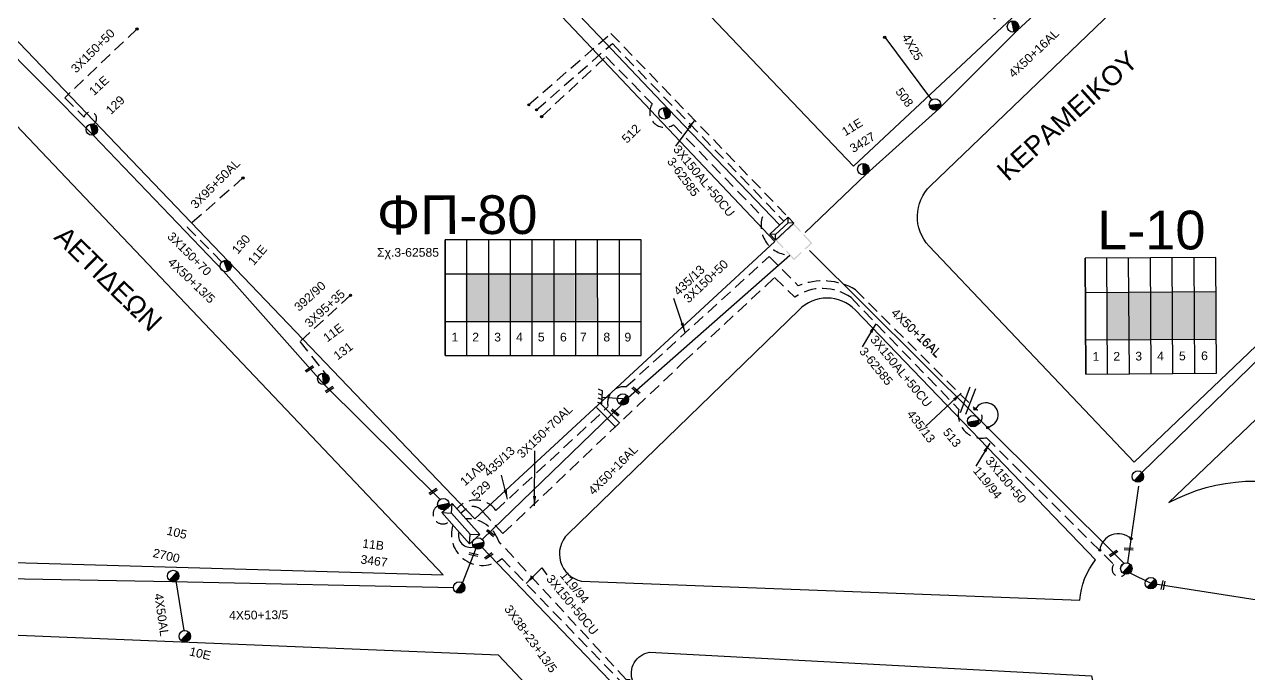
# Model space of a CAD drawing. Header units: millimetres. Extents: x 745 to 5694, y 762 to 3401.
# Drawn here: x 2585.5 to 2838.3, y 1580.3 to 1714.3 of the extents above; entities that cross this region are included whole.
import ezdxf
from ezdxf.enums import TextEntityAlignment as Align

# ---------------------------------------------------------------- set-up
doc = ezdxf.new("R2010")
doc.units = ezdxf.units.MM
doc.linetypes.add('DASHED', pattern=[19.05, 12.7, -6.35])
for name, color, linetype in [('Άγνωστα', 7, 'Continuous'), ('Ασφαλειοκιβώτια Χ.Τ 6 αναχωρήσεων', 7, 'Continuous'), ('Ασφαλειοκιβώτια Χ.Τ 9 αναχωρήσεων', 7, 'Continuous'), ('Γείωση', 7, 'Continuous'), ('Γυμνά εναέρια ΧΤ και ΦΟΠ (3Φ)   4x50+16AL', 7, 'Continuous'), ('Εναέρια παροχή ΧΤ 4x25', 7, 'SYN_LINE'), ('Επιγραφές - Σχήματα', 7, 'Continuous'), ('Καλώδια ΧΤ   3x150+50CU', 7, 'DASHED'), ('Καλώδια ΧΤ   3x150+70AL', 7, 'DASHED'), ('Καλώδια ΧΤ   3x150AL+50CU', 7, 'DASHED'), ('Μηχανική τομή', 7, 'Continuous'), ('Στύλος ΦΜ', 7, 'Continuous'), ('Στύλος ΦΜ @ 1', 7, 'Continuous'), ('Συνδέσεις', 7, 'Continuous'), ('Τομή', 7, 'Continuous'), ('Υποσταθμός εναέριος 2 στύλων', 7, 'Continuous'), ('Υποσταθμός πόλεως', 7, 'Continuous'), ('Υπόβαθρο ΔΕΗ', 7, 'Continuous'), ('Υπόγεια καλώδια Παροχών ΧΤ   4x50AL', 7, 'DASHED')]:
    doc.layers.add(name, color=color, linetype=linetype)
doc.styles.add('arial', font='arial.ttf')
doc.styles.get("Standard").update_dxf_attribs({"font": 'arial.ttf'})
doc.linetypes.add('SYN_LINE', pattern='A,0.5,-0.0001,["/\\/\\/\\/",Standard,S=0.1,R=0,X=0,Y=-0.05],-0.25', length=0.7501)
doc.dimstyles.new('ISO-25', dxfattribs={"dimtxt": 2.5, "dimasz": 2.5, "dimexe": 1.25, "dimexo": 0.625, "dimtad": 1, "dimtxsty": 'Standard', "dimcen": 2.5, "dimadec": 0, "dimazin": 0, "dimtfac": 1, "dimtmove": 0, "dimatfit": 3, "dimfxl": 1, "dimarcsym": 0})

# ---------------------------------------------------------------- blocks, each defined once
blk = doc.blocks.new('ΥΠΑΡΧΩΝ ΤΣΙΜΕΝΤΕΝΙΟΣ ΣΤΥΛΟΣ')
at = {"layer": 'Στύλος ΦΜ'}
blk.add_hatch(color=256, dxfattribs=at).paths.add_polyline_path([(-1.29, -2.28, 0.574793), (2.62, 0, 0.268822), (1.3, 2.27)])
blk.add_line((-1.29, -2.28), (1.3, 2.27), dxfattribs=at)
blk.add_circle((0, 0), 2.62, dxfattribs=at)
at = {"layer": 'Στύλος ΦΜ', "flags": 4}
for tag, p in [('ΑΡΙΘΜΟΣ', (-4.68, 8.05)), ('ΤΥΠΟΣ', (-4.91, 3.03))]:
    blk.add_attdef(tag, p, '', height=4, dxfattribs=at)
blk = doc.blocks.new('ΑΣΦΑΛΕΙΟΚΙΒΩΤΙΟ ΥΠΟΣΤΑΘΜΟΥ 9 ΑΝΑΧΩΡΗΣΕΩΝ')
at = {"layer": 'Ασφαλειοκιβώτια Χ.Τ 9 αναχωρήσεων', "ltscale": 40}
for p, q in [((-23.8, 40.36), (24.02, 40.36)), ((-9.72, 40.36), (-9.72, -40.64)), ((9.94, 40.36), (9.94, -40.64)), ((-23.8, 31.36), (24.02, 31.36)), ((-23.8, 22.36), (24.02, 22.36)), ((-23.8, 13.36), (24.02, 13.36)), ((-23.8, 4.36), (24.02, 4.36)), ((-23.8, -4.64), (24.02, -4.64)), ((-23.8, -13.64), (24.02, -13.64)), ((-23.8, -22.64), (24.02, -22.64)), ((-23.8, -31.64), (24.02, -31.64))]:
    blk.add_line(p, q, dxfattribs=at)
at = {"layer": 'Ασφαλειοκιβώτια Χ.Τ 9 αναχωρήσεων'}
blk.add_lwpolyline([(-23.8, -40.64), (24.02, -40.64), (24.02, 40.36), (-23.8, 40.36)], close=True, dxfattribs=at)
for s, p in [('1', (-17.96, 37.74)), ('2', (-17.96, 29.17)), ('3', (-17.96, 20.09)), ('4', (-17.96, 11.07)), ('5', (-17.96, 2.06)), ('6', (-17.96, -7.08)), ('7', (-17.96, -15.32)), ('8', (-17.96, -25)), ('9', (-17.96, -33.7))]:
    blk.add_text(s, height=3.6, rotation=270, dxfattribs=at).set_placement(p)
at = {"layer": 'Ασφαλειοκιβώτια Χ.Τ 9 αναχωρήσεων', "ltscale": 40}
for tag, height, p in [('ΟΝΟΜΑ', 5, (-0.16, 44.31)), ('ΚΕΙΜΕΝΟ 1', 2, (17.06, 35.59)), ('ΚΕΙΜΕΝΟ 2', 2, (17.06, 26.88)), ('ΚΕΙΜΕΝΟ 3', 2, (17.06, 17.69)), ('ΚΕΙΜΕΝΟ 4', 2, (17.06, 8.71)), ('ΚΕΙΜΕΝΟ 5', 2, (17.06, -0.13)), ('ΚΕΙΜΕΝΟ 6', 2, (17.06, -9.05)), ('ΚΕΙΜΕΝΟ 7', 2, (17.06, -18.13)), ('ΚΕΙΜΕΝΟ 8', 2, (17.06, -26.85)), ('ΚΕΙΜΕΝΟ 9', 2, (17.06, -35.99)), ('ΣΧ', 2, (-0.1, -42.64))]:
    blk.add_attdef(tag, text='', height=height, dxfattribs=at).set_placement(p, align=Align.MIDDLE_CENTER)
blk = doc.blocks.new('ΥΠΟΣΤΑΘΜΟΣ ΕΝΑΕΡΙΟΣ ΕΠΙ 2 ΣΤΥΛΩΝ')
at = {"layer": 'Υποσταθμός εναέριος 2 στύλων', "linetype": 'Continuous'}
for points in [[(-11.97, -2.11, 0.574793), (-8.45, -0.07, 0.268822), (-9.64, 1.98)], [(9.68, -2.15, 0.574793), (13.19, -0.1, 0.268822), (12.01, 1.95)]]:
    blk.add_hatch(color=256, dxfattribs=at).paths.add_polyline_path(points)
for p, q in [((-11.97, -2.11), (-9.64, 1.98)), ((9.68, -2.15), (12.01, 1.95))]:
    blk.add_line(p, q, dxfattribs=at)
for centre in [(-10.81, -0.07), (10.84, -0.1)]:
    blk.add_circle(centre, 2.36, dxfattribs=at)
at = {"layer": 'Υποσταθμός πόλεως', "linetype": 'Continuous', "ltscale": 40}
blk.add_lwpolyline([(-8.57, 2.82), (8.57, 2.82), (8.57, -2.82), (-8.57, -2.82)], close=True, dxfattribs=at)
for points in [[(-5.75, 0), (-8.57, 2.82)], [(-8.57, -2.82), (-5.75, 0)], [(-5.75, 0), (5.75, 0)], [(5.75, 0), (8.57, 2.82)], [(8.57, -2.82), (5.75, 0)]]:
    blk.add_lwpolyline(points, dxfattribs=at)
at = {"layer": 'Υποσταθμός εναέριος 2 στύλων', "ltscale": 40, "flags": 1}
for tag, p in [('ΜΕΤΑΣΧΗΜΑΤΙΣΜΟΣ', (14.09, 2.51)), ('ΙΣΧΥΣ', (14.07, -0.28)), ('ΑΡΙΘΜΟΣ', (14.19, -3))]:
    blk.add_attdef(tag, p, '', height=1.8, dxfattribs=at)
blk = doc.blocks.new('ΓΕΙΩΣΗ')
at = {"layer": 'Γείωση', "ltscale": 40}
for p, q in [((-2.34, 11.45), (-3, 9.45)), ((-0.34, 11.45), (-1, 9.45)), ((1.66, 11.45), (1, 9.45)), ((3.66, 11.45), (3, 9.45)), ((0, 9.45), (0, 0))]:
    blk.add_line(p, q, dxfattribs=at)
blk.add_lwpolyline([(-3, 9.45), (3, 9.45)], dxfattribs=at)
blk = doc.blocks.new('ΑΣΦΑΛΕΙΟΚΙΒΩΤΙΟ ΥΠΟΣΤΑΘΜΟΥ 6 ΑΝΑΧΩΡΗΣΕΩΝ')
at = {"layer": 'Ασφαλειοκιβώτια Χ.Τ 6 αναχωρήσεων', "ltscale": 40}
for p, q in [((-23.91, 27), (23.91, 27)), ((-9.83, 27), (-9.83, -27)), ((9.83, 27), (9.83, -27)), ((-23.91, 18), (23.91, 18)), ((-23.91, 9), (23.91, 9)), ((-23.91, 0), (23.91, 0)), ((-23.91, -9), (23.91, -9)), ((-23.91, -18), (23.91, -18))]:
    blk.add_line(p, q, dxfattribs=at)
at = {"layer": 'Ασφαλειοκιβώτια Χ.Τ 6 αναχωρήσεων'}
blk.add_lwpolyline([(-23.91, -27), (23.91, -27), (23.91, 27), (-23.91, 27)], close=True, dxfattribs=at)
for s, p in [('1', (-18.47, 24.15)), ('2', (-18.47, 15.59)), ('3', (-18.47, 6.51)), ('4', (-18.47, -2.51)), ('5', (-18.47, -11.52)), ('6', (-18.47, -20.66))]:
    blk.add_text(s, height=3.6, rotation=270, dxfattribs=at).set_placement(p)
at = {"layer": 'Ασφαλειοκιβώτια Χ.Τ 6 αναχωρήσεων', "ltscale": 40}
for tag, height, p in [('ΟΝΟΜΑ', 5, (-0.27, 31.68)), ('ΚΕΙΜΕΝΟ 1', 2, (16.95, 22.41)), ('ΚΕΙΜΕΝΟ 2', 2, (16.95, 13.71)), ('ΚΕΙΜΕΝΟ 3', 2, (16.95, 4.31)), ('ΚΕΙΜΕΝΟ 4', 2, (16.95, -4.67)), ('ΚΕΙΜΕΝΟ 5', 2, (16.95, -13.51)), ('ΚΕΙΜΕΝΟ 6', 2, (16.95, -22.43)), ('ΣΧ', 2, (-0.21, -29.21))]:
    blk.add_attdef(tag, text='', height=height, dxfattribs=at).set_placement(p, align=Align.MIDDLE_CENTER)
blk = doc.blocks.new('ΥΠΟΣΤΑΘΜΟΣ ΠΟΛΕΩΣ')
at = {"layer": 'Υποσταθμός πόλεως', "linetype": 'Continuous', "ltscale": 40}
blk.add_lwpolyline([(-8.57, 2.82), (8.57, 2.82), (8.57, -2.82), (-8.57, -2.82)], close=True, dxfattribs=at)
for points in [[(-5.75, 0), (-8.57, 2.82)], [(5.75, 0), (8.57, 2.82)], [(-8.57, -2.82), (-5.75, 0)], [(-5.75, 0), (5.75, 0)], [(8.57, -2.82), (5.75, 0)]]:
    blk.add_lwpolyline(points, dxfattribs=at)
at = {"layer": 'Υποσταθμός πόλεως', "linetype": 'SYN_LINE', "ltscale": 40, "flags": 1}
for tag, p in [('ΜΕΤΑΣΧΗΜΑΤΙΣΜΟΣ', (10.6, 2.39)), ('ΙΣΧΥΣ', (10.58, -0.41)), ('ΑΡΙΘΜΟΣ', (10.7, -3.13))]:
    blk.add_attdef(tag, p, '', height=1.8, dxfattribs=at)
blk = doc.blocks.new('_ΣΥΝΔΕΣΗ')
at = {"layer": 'Συνδέσεις', "linetype": 'SYN_LINE', "ltscale": 40}
blk.add_hatch(color=256, dxfattribs=at).paths.add_polyline_path([(0.5, -0.01, 1), (-0.5, -0.01, 1)])
at = {"layer": 'Συνδέσεις'}
blk.add_circle((0, -0.01), 0.5, dxfattribs=at)
blk = doc.blocks.new('ΜΗΧΑΝΙΚΗ ΤΟΜΗ')
at = {"layer": 'Μηχανική τομή', "ltscale": 40}
for p, q in [((-1.89, 0.78), (1.89, 0.78)), ((1.89, 0), (-1.89, 0))]:
    blk.add_line(p, q, dxfattribs=at)
blk = doc.blocks.new('ΤΟΜΗ')
at = {"layer": 'Τομή', "ltscale": 40}
for p, q in [((-5.68, 0), (5.68, 0)), ((5.68, -2.33), (-5.68, -2.33))]:
    blk.add_line(p, q, dxfattribs=at)

msp = doc.modelspace()

# ---------------------------------------------------------------- hatches: boundary and pattern name
at = {"layer": 'Άγνωστα', "ltscale": 0.2}
for color, points in [(2, [(2676.66, 1662.92), (2676.66, 1653.1), (2681.16, 1653.1), (2681.16, 1662.92)]), (5, [(2681.16, 1662.92), (2681.16, 1653.1), (2685.66, 1653.1), (2685.66, 1662.92)]), (27, [(2685.66, 1662.92), (2685.66, 1653.1), (2690.16, 1653.1), (2690.16, 1662.92)]), (85, [(2690.16, 1662.92), (2690.16, 1653.1), (2694.66, 1653.1), (2694.66, 1662.92)]), (1, [(2694.66, 1662.92), (2694.66, 1653.1), (2699.16, 1653.1), (2699.16, 1662.92)]), (6, [(2699.36, 1663), (2699.36, 1653.17), (2703.86, 1653.17), (2703.86, 1663)]), (1, [(2809.1, 1659.04), (2809.17, 1649.21), (2813.67, 1649.24), (2813.6, 1659.07)]), (27, [(2813.6, 1659.07), (2813.67, 1649.24), (2818.17, 1649.27), (2818.1, 1659.1)]), (85, [(2818.1, 1659.1), (2818.17, 1649.27), (2822.67, 1649.3), (2822.6, 1659.13)]), (151, [(2822.6, 1659.13), (2822.67, 1649.3), (2827.17, 1649.33), (2827.1, 1659.15)]), (2, [(2827.1, 1659.15), (2827.17, 1649.33), (2831.67, 1649.36), (2831.6, 1659.18)])]:
    msp.add_hatch(color=color, dxfattribs=at).paths.add_polyline_path(points)
at = {"layer": 'Επιγραφές - Σχήματα', "ltscale": 0.2}
h = msp.add_hatch(color=7, dxfattribs=at)
h.paths.add_polyline_path([(2745.9, 1671.66), (2744.39, 1673.28), (2743.98, 1672.89), (2743.99, 1672.56), (2744.38, 1672.92), (2745.72, 1671.49)])
h.paths.add_polyline_path([(2748.23, 1669.18), (2746.51, 1671.02), (2746.33, 1670.85), (2747.87, 1669.2), (2746.79, 1668.18), (2747.13, 1668.16)])
h.paths.add_polyline_path([(2747.13, 1668.16), (2746.79, 1668.18), (2746.63, 1668.03), (2746.8, 1667.85)])
h.paths.add_polyline_path([(2746.07, 1667.17), (2745.9, 1667.35), (2744.47, 1666.01), (2744.36, 1666.13), (2744.34, 1665.79), (2744.46, 1665.66)])
h.paths.add_polyline_path([(2744.36, 1666.13), (2742.93, 1667.66), (2742.75, 1667.49), (2744.34, 1665.79)])
h.paths.add_polyline_path([(2742.32, 1668.31), (2740.98, 1669.74), (2742.39, 1671.06), (2742.22, 1671.24), (2740.63, 1669.75), (2742.14, 1668.14)])
h.paths.add_polyline_path([(2743.99, 1672.56), (2743.98, 1672.89), (2742.97, 1671.94), (2743.14, 1671.76)])

# ---------------------------------------------------------------- linework, layer by layer
at = {"layer": 'Άγνωστα', "color": 27}
msp.add_lwpolyline([(2746.75, 1671.37), (2759.39, 1683.45), (2774.37, 1696.95), (2790.51, 1713.08), (2825.35, 1745.31)], dxfattribs=at)
at = {"layer": 'Άγνωστα', "color": 2}
msp.add_lwpolyline([(2671.37, 1616.22), (2647.4, 1639.98), (2626.61, 1663.38), (2599.72, 1691.49), (2568.91, 1722.5)], dxfattribs=at)
at = {"layer": 'Άγνωστα', "color": 2, "linetype": 'DASHED', "ltscale": 0.2}
for points in [[(2608.77, 1713.39), (2593.85, 1699.22), (2597.86, 1695.19)], [(2630.66, 1682.64), (2619.13, 1672.49)], [(2619.13, 1672.49), (2626.27, 1665.28)], [(2652.88, 1658.41), (2642.43, 1648.83), (2647.64, 1642.26)]]:
    msp.add_lwpolyline(points, dxfattribs=at)
at = {"layer": 'Άγνωστα', "color": 85, "linetype": 'SYN_LINE', "ltscale": 20}
for points in [[(2816.29, 1621.82), (2843.49, 1648.24), (2873.48, 1676.22)], [(2815.59, 1618.95), (2813.34, 1603.11)]]:
    msp.add_lwpolyline(points, dxfattribs=at)
at = {"layer": 'Άγνωστα', "color": 1}
for points in [[(2676, 1598.97), (2678.8, 1606.17)], [(2495.8, 1602.03), (2528.77, 1601.79), (2574.07, 1600.06), (2615.97, 1599.29), (2674.12, 1598.05)]]:
    msp.add_lwpolyline(points, dxfattribs=at)
at = {"layer": 'Άγνωστα', "color": 2, "linetype": 'DASHED', "ltscale": 0.2}
msp.add_arc((2599.13, 1694.91), 1.31, 299.2158, 167.4053, dxfattribs=at)
at = {"layer": 'Γυμνά εναέρια ΧΤ και ΦΟΠ (3Φ)   4x50+16AL', "color": 151, "ltscale": 0.2}
msp.add_lwpolyline([(2710.24, 1637.3), (2743.59, 1666.7)], dxfattribs=at)
at = {"layer": 'Γυμνά εναέρια ΧΤ και ΦΟΠ (3Φ)   4x50+16AL', "color": 27, "linetype": 'Continuous', "ltscale": 0.2}
msp.add_lwpolyline([(2782.32, 1633.17), (2747.66, 1667.67)], dxfattribs=at)
at = {"layer": 'Γυμνά εναέρια ΧΤ και ΦΟΠ (3Φ)   4x50+16AL', "color": 27, "ltscale": 0.2}
msp.add_lwpolyline([(2680.11, 1608.04), (2708.86, 1635.75)], dxfattribs=at)
at = {"layer": 'Γυμνά εναέρια ΧΤ και ΦΟΠ (3Φ)   4x50+16AL', "color": 6, "linetype": 'Continuous', "ltscale": 0.2}
msp.add_lwpolyline([(2811.93, 1602.23), (2812.59, 1603.04), (2782.55, 1632.94)], dxfattribs=at)
at = {"layer": 'Γυμνά εναέρια ΧΤ και ΦΟΠ (3Φ)   4x50+16AL', "color": 6}
msp.add_lwpolyline([(2813.83, 1601.06), (2818.15, 1598.93), (2871.79, 1590.53)], dxfattribs=at)
at = {"layer": 'Εναέρια παροχή ΧΤ 4x25', "color": 7, "ltscale": 20}
msp.add_line((2763.18, 1711.69), (2772.87, 1698.76), dxfattribs=at)
at = {"layer": 'Επιγραφές - Σχήματα', "color": 2, "linetype": 'DASHED', "ltscale": 0.2}
msp.add_arc((2671.93, 1613.2), 2.02, 120.3391, 313.7654, dxfattribs=at)
at = {"layer": 'Επιγραφές - Σχήματα', "color": 1, "ltscale": 0.2}
msp.add_arc((2677.65, 1608.83), 2.49, 162.9746, 285.0787, dxfattribs=at)
at = {"layer": 'Επιγραφές - Σχήματα', "ltscale": 0.2}
msp.add_arc((2811.45, 1605.27), 3.88, 47.4866, 172.664, dxfattribs=at)
at = {"layer": 'Καλώδια ΧΤ   3x150+50CU', "color": 6, "linetype": 'DASHED', "ltscale": 0.2}
msp.add_lwpolyline([(2674.84, 1614.28, -0.49278), (2682.9, 1613.94), (2706.07, 1635.4, -0.539521), (2709.76, 1639.47), (2739.3, 1666.4), (2745.35, 1660.37, -0.23634), (2757.14, 1659.55), (2781.99, 1634.79, -0.760239), (2782.25, 1631.66)], format="xyb", dxfattribs=at)
at = {"layer": 'Καλώδια ΧΤ   3x150+50CU', "color": 5, "ltscale": 0.2}
msp.add_lwpolyline([(2709.67, 1577.59), (2684.14, 1604.03, -0.742802), (2674.01, 1610.98)], format="xyb", dxfattribs=at)
at = {"layer": 'Καλώδια ΧΤ   3x150+50CU', "linetype": 'Continuous', "ltscale": 0.2}
msp.add_arc((2784.11, 1633.7), 2.49, 278.117, 149.596, dxfattribs=at)
at = {"layer": 'Καλώδια ΧΤ   3x150+70AL', "color": 85, "ltscale": 0.2}
msp.add_lwpolyline([(2675.6, 1613.42), (2676.64, 1614.24, -0.42372), (2680.15, 1613.75), (2684.36, 1609.18), (2721.67, 1644.63), (2740.45, 1662.06), (2744.62, 1658.03, -0.315188), (2756.23, 1657.92)], format="xyb", dxfattribs=at)
at = {"layer": 'Καλώδια ΧΤ   3x150AL+50CU', "color": 1, "linetype": 'Continuous', "ltscale": 0.2}
msp.add_lwpolyline([(2741.49, 1672.93), (2718.55, 1696.82), (2689.65, 1727.37)], dxfattribs=at)
at = {"layer": 'Καλώδια ΧΤ   3x150AL+50CU', "color": 2, "ltscale": 0.2}
msp.add_lwpolyline([(2689.71, 1697.81), (2706.65, 1712.49), (2743.25, 1674.55)], dxfattribs=at)
at = {"layer": 'Καλώδια ΧΤ   3x150AL+50CU', "color": 85, "ltscale": 0.2}
msp.add_lwpolyline([(2691.28, 1696.69), (2706.95, 1710.39), (2742.35, 1673.73)], dxfattribs=at)
at = {"layer": 'Καλώδια ΧΤ   3x150AL+50CU', "color": 151, "ltscale": 0.2}
msp.add_lwpolyline([(2692.36, 1695.33), (2705.63, 1707.72), (2715.18, 1697.93, 0.826543), (2719.55, 1693.63), (2737.92, 1674.64, 0.496931), (2743.59, 1666.7, -37.10385)], format="xyb", dxfattribs=at)
at = {"layer": 'Καλώδια ΧΤ   3x150AL+50CU', "color": 85, "ltscale": 0.2}
for points in [[(2756.23, 1657.92), (2778.51, 1634.82, 0.552282), (2784.2, 1628.99)], [(2784.2, 1628.99), (2810.49, 1602.78, 0.981026), (2812.81, 1600.82, 9.415281)]]:
    msp.add_lwpolyline(points, format="xyb", dxfattribs=at)
at = {"layer": 'Καλώδια ΧΤ   3x150AL+50CU', "color": 27, "ltscale": 0.2}
msp.add_lwpolyline([(2760.37, 1523.82), (2760.43, 1525.53), (2757.78, 1526.99), (2741.49, 1544.04, 0.940951), (2736.02, 1549.4), (2718.83, 1568.1, 0.458487), (2709.82, 1579.01), (2683.48, 1607.57, 0.336509), (2676.67, 1612.24, -5.235411)], format="xyb", dxfattribs=at)
at = {"layer": 'Υπόβαθρο ΔΕΗ'}
for points in [[(2716.19, 1857.65), (2651.39, 1795.68), (2756.74, 1685.11), (2822.27, 1746.41), (2716.19, 1857.65)], [(2634.25, 1781.8), (2572.02, 1723.51), (2678.53, 1612.26), (2740.5, 1669.5), (2634.25, 1781.8)], [(2562.97, 1715.41), (2472.54, 1629.55), (2494.83, 1605.79), (2671.99, 1600.66), (2562.97, 1715.41)], [(2693.85, 1573.02), (2683.42, 1584.1), (2506.96, 1591.33), (2605.77, 1489.06), (2693.85, 1573.02)]]:
    msp.add_lwpolyline(points, dxfattribs=at)
for points in [[(2879.85, 1686.03), (2814.69, 1623.94), (2772.36, 1668.58, -0.412586), (2772.65, 1681.02), (2827.1, 1733.32, -0.402483), (2834.17, 1733.32), (2879.85, 1686.03)], [(2887.98, 1678.7), (2821.83, 1615.58, -0.480726), (2875, 1593.03), (2964.93, 1589.55, 0.577181), (2967.39, 1596.13), (2887.98, 1678.7)], [(2806.75, 1603.76), (2757.07, 1655.37, 0.425429), (2745.5, 1655.37), (2697.76, 1609.08, 0.601548), (2700.58, 1599.35), (2803.47, 1595.4, -0.152286), (2806.75, 1603.76, -2.700757)], [(2834.08, 1551.5), (2830.98, 1460.75), (2822.84, 1463.22), (2711.19, 1578.65, -0.483714), (2714.64, 1584.66), (2805.91, 1579.83, 0.322678), (2834.08, 1551.5, -0.023655)]]:
    msp.add_lwpolyline(points, format="xyb", dxfattribs=at)
at = {"layer": 'Υπόγεια καλώδια Παροχών ΧΤ   4x50AL', "color": 5, "linetype": 'Continuous', "ltscale": 0.2}
msp.add_lwpolyline([(2759.17, 1522.96), (2737.97, 1545.24), (2711.37, 1573.69), (2680, 1606.38)], dxfattribs=at)
at = {"layer": 'Υπόγεια καλώδια Παροχών ΧΤ   4x50AL', "color": 1, "linetype": 'Continuous', "ltscale": 0.2}
msp.add_lwpolyline([(2616.83, 1599.41), (2618.45, 1589.15)], dxfattribs=at)

# ---------------------------------------------------------------- block references
at = {"layer": 'Ασφαλειοκιβώτια Χ.Τ 6 αναχωρήσεων', "xscale": 0.499999999999809, "yscale": 0.499999999999809, "zscale": 0.499999999999809, "rotation": 90.3687015383948}
msp.add_blockref('ΑΣΦΑΛΕΙΟΚΙΒΩΤΙΟ ΥΠΟΣΤΑΘΜΟΥ 6 ΑΝΑΧΩΡΗΣΕΩΝ', (2818.14, 1654.18), dxfattribs=at)
at = {"layer": 'Ασφαλειοκιβώτια Χ.Τ 9 αναχωρήσεων', "xscale": 0.4999999999998869, "yscale": 0.4999999999998869, "zscale": 0.4999999999998869, "rotation": 90.01203385552652}
msp.add_blockref('ΑΣΦΑΛΕΙΟΚΙΒΩΤΙΟ ΥΠΟΣΤΑΘΜΟΥ 9 ΑΝΑΧΩΡΗΣΕΩΝ', (2692.59, 1657.85), dxfattribs=at)
at = {"layer": 'Γείωση', "xscale": 0.4499999999998242, "yscale": 0.4499999999998242, "zscale": 0.4499999999998242, "rotation": 86.37235312421524}
msp.add_blockref('ΓΕΙΩΣΗ', (2709.08, 1637.08), dxfattribs=at)
at = {"layer": 'Μηχανική τομή'}
for p, xscale, yscale, zscale, rotation in [((2644.51, 1643.03), 0.5000000000003039, 0.5000000000003039, 0.5000000000003039, 34.0692459198051), ((2648.63, 1638.78), 0.5000000000003039, 0.5000000000003039, 0.5000000000003039, 34.0692459198051), ((2711.7, 1638.6), 0.5000000000003867, 0.5000000000003867, 0.5000000000003867, 319.6721849221764), ((2707.4, 1634.02), 0.5000000000003867, 0.5000000000003867, 0.5000000000003867, 319.6721849221764), ((2670.04, 1617.71), 0.5000000000003039, 0.5000000000003039, 0.5000000000003039, 34.0692459198051), ((2681.66, 1609.15), 0.5000000000003867, 0.5000000000003867, 0.5000000000003867, 319.6721849221764), ((2678.24, 1604.68), 0.5000000000003184, 0.5000000000003184, 0.5000000000003184, 347.7414349317087), ((2681.52, 1604.4), 0.5000000000003039, 0.5000000000003039, 0.5000000000003039, 34.0692459198051), ((2810.56, 1604.94), 0.5000000000003039, 0.5000000000003039, 0.5000000000003039, 34.0692459198051), ((2813.56, 1605.81), 0.5000000000003156, 0.5000000000003156, 0.5000000000003156, 358.6448381560533), ((2820.87, 1598.46), 0.5000000000002454, 0.5000000000002454, 0.5000000000002454, 79.06444487426498)]:
    msp.add_blockref('ΜΗΧΑΝΙΚΗ ΤΟΜΗ', p, dxfattribs=dict(at, xscale=xscale, yscale=yscale, zscale=zscale, rotation=rotation))
at = {"layer": 'Στύλος ΦΜ @ 1', "ltscale": 40}
ref = msp.add_blockref('ΥΠΑΡΧΩΝ ΤΣΙΜΕΝΤΕΝΙΟΣ ΣΤΥΛΟΣ', (2789.68, 1713.91), dxfattribs=dict(at, xscale=0.4499999999994984, yscale=0.4499999999994984, zscale=0.4499999999994984, rotation=41.47639342376626))
ref.add_attrib('ΤΥΠΟΣ', '11E', (2784.91, 1719.78), dxfattribs={"layer": 'Στύλος ΦΜ', "height": 1.8, "rotation": 41.4764, "flags": 4})
ref.add_attrib('ΑΡΙΘΜΟΣ', '2721', (2785.7, 1715.24), dxfattribs={"layer": 'Στύλος ΦΜ', "height": 1.8, "rotation": 41.4764, "flags": 4})
ref = msp.add_blockref('ΥΠΑΡΧΩΝ ΤΣΙΜΕΝΤΕΝΙΟΣ ΣΤΥΛΟΣ', (2599.44, 1692.63), dxfattribs=dict(at, xscale=0.4499999999996699, yscale=0.4499999999996699, zscale=0.4499999999996699, rotation=43.40557076845677))
ref.add_attrib('ΤΥΠΟΣ', '11E', (2599.91, 1699.53), dxfattribs={"layer": 'Στύλος ΦΜ', "height": 1.8, "rotation": 43.4056, "flags": 4})
ref.add_attrib('ΑΡΙΘΜΟΣ', '129', (2603.37, 1695.62), dxfattribs={"layer": 'Στύλος ΦΜ', "height": 1.8, "rotation": 43.4056, "flags": 4})
ref = msp.add_blockref('ΥΠΑΡΧΩΝ ΤΣΙΜΕΝΤΕΝΙΟΣ ΣΤΥΛΟΣ', (2773.58, 1697.82), dxfattribs=dict(at, xscale=0.4499999999996317, yscale=0.4499999999996317, zscale=0.4499999999996317, rotation=306.0107487125991))
ref.add_attrib('ΤΥΠΟΣ', '508', (2765.31, 1700.46), dxfattribs={"layer": 'Στύλος ΦΜ', "height": 1.8, "rotation": 306.0107, "flags": 4})
ref = msp.add_blockref('ΥΠΑΡΧΩΝ ΤΣΙΜΕΝΤΕΝΙΟΣ ΣΤΥΛΟΣ', (2717.72, 1695.99), dxfattribs=dict(at, xscale=0.4499999999997136, yscale=0.4499999999997136, zscale=0.4499999999997136, rotation=45.33416848752064))
ref.add_attrib('ΤΥΠΟΣ', '512', (2709.97, 1689.68), dxfattribs={"layer": 'Στύλος ΦΜ', "height": 1.8, "rotation": 45.3342, "flags": 4})
ref = msp.add_blockref('ΥΠΑΡΧΩΝ ΤΣΙΜΕΝΤΕΝΙΟΣ ΣΤΥΛΟΣ', (2758.78, 1684.45), dxfattribs=dict(at, xscale=0.4499999999998122, yscale=0.4499999999998122, zscale=0.4499999999998122, rotation=31.4723861338207))
ref.add_attrib('ΤΥΠΟΣ', '11E', (2755.03, 1691.21), dxfattribs={"layer": 'Στύλος ΦΜ', "height": 1.8, "rotation": 31.4724, "flags": 4})
ref.add_attrib('ΑΡΙΘΜΟΣ', '3427', (2756.67, 1687.76), dxfattribs={"layer": 'Στύλος ΦΜ', "height": 1.8, "rotation": 31.4724, "flags": 4})
ref = msp.add_blockref('ΥΠΑΡΧΩΝ ΤΣΙΜΕΝΤΕΝΙΟΣ ΣΤΥΛΟΣ', (2627.1, 1664.45), dxfattribs=dict(at, xscale=0.4499999999995848, yscale=0.4499999999995848, zscale=0.4499999999995848, rotation=49.56766748548742))
ref.add_attrib('ΤΥΠΟΣ', '130', (2629.6, 1666.78), dxfattribs={"layer": 'Στύλος ΦΜ', "height": 1.8, "rotation": 49.5677, "flags": 4})
ref.add_attrib('ΑΡΙΘΜΟΣ', '11E', (2632.89, 1664.43), dxfattribs={"layer": 'Στύλος ΦΜ', "height": 1.8, "rotation": 49.5677, "flags": 4})
ref = msp.add_blockref('ΥΠΑΡΧΩΝ ΤΣΙΜΕΝΤΕΝΙΟΣ ΣΤΥΛΟΣ', (2647.25, 1641.15), dxfattribs=dict(at, xscale=0.4499999999997332, yscale=0.4499999999997332, zscale=0.4499999999997332, rotation=36.58872600593726))
ref.add_attrib('ΤΥΠΟΣ', '11E', (2648.06, 1648.64), dxfattribs={"layer": 'Στύλος ΦΜ', "height": 1.8, "rotation": 36.5887, "flags": 4})
ref.add_attrib('ΑΡΙΘΜΟΣ', '131', (2650.21, 1644.93), dxfattribs={"layer": 'Στύλος ΦΜ', "height": 1.8, "rotation": 36.5887, "flags": 4})
at = {"layer": 'Στύλος ΦΜ @ 1', "ltscale": 40, "xscale": 0.4499999999996779, "yscale": 0.4499999999996779, "zscale": 0.4499999999996779, "rotation": 346.8465568456768}
for p in [(2709.13, 1636.9), (2815.48, 1620.96), (2813.08, 1601.97), (2818.15, 1598.93)]:
    msp.add_blockref('ΥΠΑΡΧΩΝ ΤΣΙΜΕΝΤΕΝΙΟΣ ΣΤΥΛΟΣ', p, dxfattribs=at)
at = {"layer": 'Στύλος ΦΜ @ 1', "ltscale": 40}
ref = msp.add_blockref('ΥΠΑΡΧΩΝ ΤΣΙΜΕΝΤΕΝΙΟΣ ΣΤΥΛΟΣ', (2781.43, 1632.42), dxfattribs=dict(at, xscale=0.4499999999996569, yscale=0.4499999999996569, zscale=0.4499999999996569, rotation=308.9662351500798))
ref.add_attrib('ΤΥΠΟΣ', '513', (2775.08, 1630.08), dxfattribs={"layer": 'Στύλος ΦΜ', "height": 1.8, "rotation": 308.9662, "flags": 4})
ref = msp.add_blockref('ΥΠΑΡΧΩΝ ΤΣΙΜΕΝΤΕΝΙΟΣ ΣΤΥΛΟΣ', (2616.24, 1600.43), dxfattribs=dict(at, xscale=0.4499999999996779, yscale=0.4499999999996779, zscale=0.4499999999996779, rotation=346.8465568456768))
ref.add_attrib('ΤΥΠΟΣ', '105', (2614.77, 1608.99), dxfattribs={"layer": 'Στύλος ΦΜ', "height": 1.8, "rotation": 346.8466, "flags": 4})
ref.add_attrib('ΑΡΙΘΜΟΣ', '2700', (2611.91, 1604.39), dxfattribs={"layer": 'Στύλος ΦΜ', "height": 1.8, "rotation": 346.8466, "flags": 4})
ref = msp.add_blockref('ΥΠΑΡΧΩΝ ΤΣΙΜΕΝΤΕΝΙΟΣ ΣΤΥΛΟΣ', (2675.3, 1598.03), dxfattribs=dict(at, xscale=0.4499999999996888, yscale=0.4499999999996888, zscale=0.4499999999996888, rotation=352.8351189585222))
ref.add_attrib('ΤΥΠΟΣ', '11B', (2655.23, 1606.3), dxfattribs={"layer": 'Στύλος ΦΜ', "height": 1.8, "rotation": 352.8351, "flags": 4})
ref.add_attrib('ΑΡΙΘΜΟΣ', '3467', (2654.86, 1603.01), dxfattribs={"layer": 'Στύλος ΦΜ', "height": 1.8, "rotation": 352.8351, "flags": 4})
ref = msp.add_blockref('ΥΠΑΡΧΩΝ ΤΣΙΜΕΝΤΕΝΙΟΣ ΣΤΥΛΟΣ', (2618.64, 1587.98), dxfattribs=dict(at, xscale=0.4499999999996779, yscale=0.4499999999996779, zscale=0.4499999999996779, rotation=346.8465568456768))
ref.add_attrib('ΤΥΠΟΣ', '10E', (2619.45, 1584.05), dxfattribs={"layer": 'Στύλος ΦΜ', "height": 1.8, "rotation": 346.8466, "flags": 4})
at = {"layer": 'Συνδέσεις', "xscale": 0.4499999999998181, "yscale": 0.4499999999998181, "zscale": 0.4499999999998181}
for p in [(2608.77, 1713.4), (2763.18, 1711.7), (2689.7, 1697.74), (2691.29, 1696.71), (2692.33, 1695.29), (2630.66, 1682.65), (2652.88, 1658.41), (2781.85, 1634.94), (2784.47, 1631.05), (2814.08, 1608.13), (2807.61, 1605.77)]:
    msp.add_blockref('_ΣΥΝΔΕΣΗ', p, dxfattribs=at)
at = {"layer": 'Τομή', "xscale": 0.5000000000001955, "yscale": 0.5000000000001955, "zscale": 0.5000000000001955}
for p, rotation in [((2780.92, 1636.45), 248.8700641804998), ((2706.52, 1634.03), 314.6310666831657)]:
    msp.add_blockref('ΤΟΜΗ', p, dxfattribs=dict(at, rotation=rotation))
at = {"layer": 'Υποσταθμός εναέριος 2 στύλων', "xscale": 0.5000000000000985, "yscale": 0.5000000000000985, "zscale": 0.5000000000000985, "rotation": 311.6308173362283}
msp.add_blockref('ΥΠΟΣΤΑΘΜΟΣ ΕΝΑΕΡΙΟΣ ΕΠΙ 2 ΣΤΥΛΩΝ', (2675.66, 1611.24), dxfattribs=at)
at = {"layer": 'Υποσταθμός πόλεως', "xscale": 0.3047395140327709, "yscale": 0.3047395140327709, "zscale": 0.3047395140327709, "rotation": 42.70246796499349}
msp.add_blockref('ΥΠΟΣΤΑΘΜΟΣ ΠΟΛΕΩΣ', (2741.94, 1672.17), dxfattribs=at)

# ---------------------------------------------------------------- texts
at = {"layer": 'Άγνωστα', "char_height": 1.8, "attachment_point": 1, "style": 'arial'}
for s, insert, width, rotation in [('3X150+50', (2594.95, 1705.46), 18.0383, 45.0692), ('3X95+50AL', (2619.64, 1677.42), 18.0383, 45.0692), ('3X150+70', (2616.17, 1671.67), 18.0383, 315.0692), ('4X50+13/5', (2616.26, 1666.35), 69.1904, 316.2339), ('3X95+35', (2643.21, 1652.96), 69.1904, 42.3952), ('3X150+50', (2785.26, 1625.31), 69.1904, 309.4518), ('4X50+13/5', (2627.78, 1593.18), 69.1904, 0.8343), ('3X38+23+13/5', (2685.98, 1594.66), 69.1904, 305.9713)]:
    msp.add_mtext(s, dxfattribs=dict(at, insert=insert, width=width, rotation=rotation))
at = {"layer": 'Γυμνά εναέρια ΧΤ και ΦΟΠ (3Φ)   4x50+16AL', "char_height": 1.8, "width": 69.1904, "attachment_point": 1, "style": 'arial'}
for insert, rotation in [((2788.55, 1704.51), 43.5019), ((2765.63, 1655.89), 315.8012), ((2765.63, 1655.89), 316.4201), ((2701.79, 1618.26), 45.3668)]:
    msp.add_mtext('4X50+16AL', dxfattribs=dict(at, insert=insert, rotation=rotation))
at = {"layer": 'Εναέρια παροχή ΧΤ 4x25', "insert": (2768.21, 1712.67), "char_height": 1.8, "width": 69.1904, "attachment_point": 1, "rotation": 300.2108, "style": 'arial'}
msp.add_mtext('4X25', dxfattribs=at)
at = {"layer": 'Επιγραφές - Σχήματα', "attachment_point": 1, "style": 'arial'}
for s, insert, char_height, width, rotation in [('ΚΕΡΑΜΕΙΚΟΥ', (2785.95, 1684.74), 4, 69.1904, 41.9845), ('3-62585', (2719.59, 1687.1), 1.8, 69.1904, 306.4968), ('ΦΠ-80', (2658.33, 1679.01), 8, 69.1904, 0.1115), ('AETIΔEΩN', (2594.21, 1673.06), 4, 31.0348, 315.7064), ('392/90', (2641.03, 1656.3), 1.8, 69.1904, 42.3952), ('3-62585', (2759.23, 1647.91), 1.8, 69.1904, 309.0001), ('11ΛΒ', (2675.3, 1620.23), 1.8, 69.1904, 42.3952), ('119/94', (2782.71, 1623.26), 1.8, 69.1904, 309.0001), ('529', (2677.69, 1617.46), 1.8, 69.1904, 42.3952)]:
    msp.add_mtext(s, dxfattribs=dict(at, insert=insert, char_height=char_height, width=width, rotation=rotation))
at = {"layer": 'Επιγραφές - Σχήματα', "insert": (2807.06, 1675.88), "char_height": 8, "width": 69.1904, "attachment_point": 1, "style": 'arial'}
msp.add_mtext('L-10', dxfattribs=at)
at = {"layer": 'Επιγραφές - Σχήματα', "insert": (2658.35, 1668.17), "char_height": 1.8, "width": 58.4218, "attachment_point": 1}
msp.add_mtext('Σχ.3-62585', dxfattribs=at)
at = {"layer": 'Καλώδια ΧΤ   3x150+50CU', "char_height": 1.8, "width": 69.1904, "attachment_point": 1, "rotation": 309.4518, "style": 'arial'}
for s, insert in [('3X150+50CU', (2694.56, 1600.92)), ('119/94', (2697.41, 1601.63))]:
    msp.add_mtext(s, dxfattribs=dict(at, insert=insert))
at = {"layer": 'Καλώδια ΧΤ   3x150+70AL', "char_height": 1.8, "width": 69.1904, "attachment_point": 1, "style": 'arial'}
for s, insert, rotation in [('435/13', (2719.37, 1659.52), 43.4828), ('3X150+50', (2721.43, 1657.99), 43.4828), ('3X150+70AL', (2687.05, 1625.92), 43.4828), ('435/13', (2769.08, 1634.93), 307.471), ('435/13', (2680.17, 1622.09), 43.4828)]:
    msp.add_mtext(s, dxfattribs=dict(at, insert=insert, rotation=rotation))
at = {"layer": 'Καλώδια ΧΤ   3x150AL+50CU', "char_height": 1.8, "width": 69.1904, "attachment_point": 1, "rotation": 309.4518, "style": 'arial'}
for insert in [(2720.77, 1689.65), (2761.48, 1650.35)]:
    msp.add_mtext('3X150AL+50CU', dxfattribs=dict(at, insert=insert))
at = {"layer": 'Υπόγεια καλώδια Παροχών ΧΤ   4x50AL', "insert": (2614.12, 1596.95), "char_height": 1.8, "width": 69.1904, "attachment_point": 1, "rotation": 278.1439, "style": 'arial'}
msp.add_mtext('4X50AL', dxfattribs=at)

# ---------------------------------------------------------------- leaders
at = {"layer": 'Επιγραφές - Σχήματα', "ltscale": 40}
for points in [[(2723.98, 1694.67), (2720.01, 1689.18)], [(2721.98, 1650.75), (2719.61, 1657.75)], [(2761.37, 1652.51), (2758.5, 1647.75)], [(2778.95, 1638.17), (2771.64, 1631.3)], [(2784.9, 1627.89), (2782.03, 1623.13)], [(2690.87, 1614.93), (2690.93, 1626.27)], [(2685.3, 1616.3), (2684.07, 1621.24)]]:
    msp.add_leader(points, dimstyle='ISO-25', override={"dimasz": 2, "dimtad": 0}, dxfattribs=at)
at = {"layer": 'Επιγραφές - Σχήματα', "ltscale": 0.2}
msp.add_leader([(2689.12, 1598.87), (2692.35, 1602.09), (2693.42, 1600.66)], dimstyle='ISO-25', override={"dimasz": 2, "dimgap": 0.625, "dimtad": 0}, dxfattribs=at)

doc.saveas('drawing.dxf')
